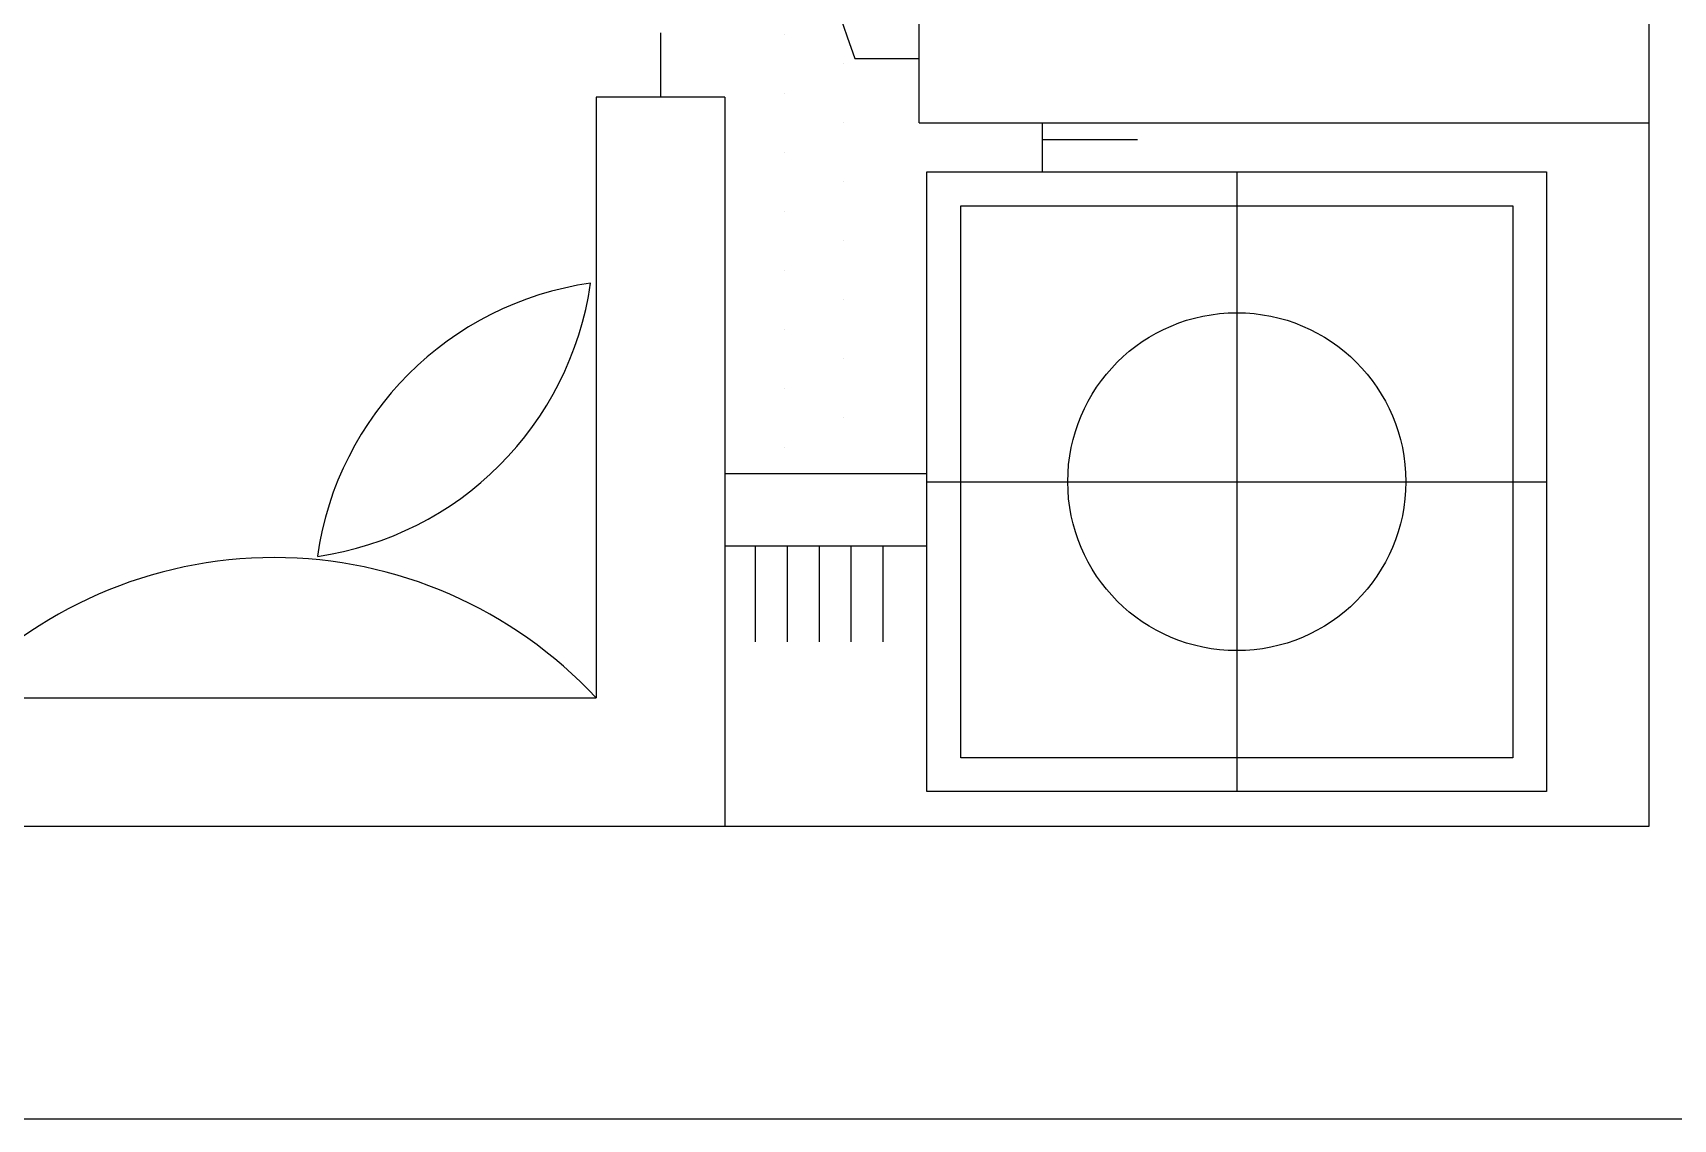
# Model space of a CAD drawing. Header units: millimetres. Extents: x 512961 to 1001058, y -961995 to -458543.
# Drawn here: x 788888 to 790234, y -918761 to -917870 of the extents above; entities that cross this region are included whole.
import ezdxf

# ---------------------------------------------------------------- set-up
doc = ezdxf.new("R2010")
doc.units = ezdxf.units.MM
doc.header["$MEASUREMENT"] = 0
doc.layers.get('0').update_dxf_attribs({"linetype": 'CONTINUOUS'})
doc.layers.add('WINDOW', color=5, linetype='CONTINUOUS')
doc.layers.add('装饰细节', color=1, linetype='CONTINUOUS')

msp = doc.modelspace()

# ---------------------------------------------------------------- linework, layer by layer
at = {"color": 8}
for p, q in [((789505, -917870.9), (789505, -917870.9)), ((789553.4, -917895.1), (789553.4, -917895.1)), ((789505, -917919.3), (789505, -917919.3)), ((789553.4, -917943.5), (789553.4, -917943.5)), ((789650.2, -917943.5), (789650.2, -917943.5)), ((789715.9, -917943.5), (789715.9, -917983.8)), ((789505, -917967.7), (789505, -917967.7)), ((789794.3, -917957.6), (789715.9, -917957.6)), ((789553.4, -917991.9), (789553.4, -917991.9)), ((789505, -918016.1), (789505, -918016.1)), ((789553.4, -918040.3), (789553.4, -918040.3)), ((789505, -918064.5), (789505, -918064.5)), ((789553.4, -918088.7), (789553.4, -918088.7)), ((789505, -918112.9), (789505, -918112.9)), ((789553.4, -918137.1), (789553.4, -918137.1)), ((789505, -918161.3), (789505, -918161.3)), ((789553.4, -918185.5), (789553.4, -918185.5)), ((789505, -918209.7), (789505, -918209.7)), ((789621.5, -918290.9), (789455.7, -918290.9)), ((789480.7, -918290.9), (789480.7, -918369.4)), ((789506.9, -918290.9), (789506.9, -918369.4)), ((789533, -918290.9), (789533, -918369.4)), ((789559.1, -918290.9), (789559.1, -918369.4)), ((789559.1, -918290.9), (789559.1, -918369.4)), ((789585.3, -918290.9), (789585.3, -918369.4))]:
    msp.add_line(p, q, dxfattribs=at)
at = {"layer": 'WINDOW'}
for p, q in [((790213.5, -917860.9), (790213.5, -918520.9)), ((790213.5, -918520.9), (785383.5, -918520.9)), ((790453.5, -918760.9), (785143.5, -918760.9))]:
    msp.add_line(p, q, dxfattribs=at)
at = {"layer": '装饰细节', "color": 147}
for p, q in [((790213.5, -917257.1), (790213.5, -917943.5)), ((789615.1, -917943.5), (789615.1, -917837.9)), ((789402.9, -917869.7), (789402.9, -917922.5)), ((789562.3, -917890.7), (789615.1, -917890.7)), ((789350.1, -917922.5), (789350.1, -918415.3)), ((789455.7, -917922.5), (789350.1, -917922.5)), ((789455.7, -917922.5), (789455.7, -918520.9)), ((789615.1, -917943.5), (790213.5, -917943.5)), ((789875.6, -917983.8), (789875.6, -918492)), ((789455.7, -918231.1), (789621.5, -918231.1)), ((789621.5, -918237.9), (790129.7, -918237.9)), ((787766.1, -918415.3), (789350.1, -918415.3)), ((789455.7, -918520.9), (787660.5, -918520.9))]:
    msp.add_line(p, q, dxfattribs=at)
for points in [[(789621.5, -918492), (789621.5, -917983.8), (790129.7, -917983.8), (790129.7, -918492)], [(789649.2, -918464.3), (789649.2, -918011.5), (790102, -918011.5), (790102, -918464.3)]]:
    msp.add_lwpolyline(points, close=True, dxfattribs=at)
msp.add_circle((789875.6, -918237.9), 138.6, dxfattribs=at)
for centre, radius, start, end in [((790330, -917600.3), 820.7, 159.2777, 200.7223), ((789382.9, -918336.4), 264, 98.1301, 171.8699), ((789084.2, -918037.8), 264, 278.1301, 351.8699), ((789086.1, -918660.6), 360.4, 42.8972, 137.1028)]:
    msp.add_arc(centre, radius, start, end, dxfattribs=at)

doc.saveas('drawing.dxf')
